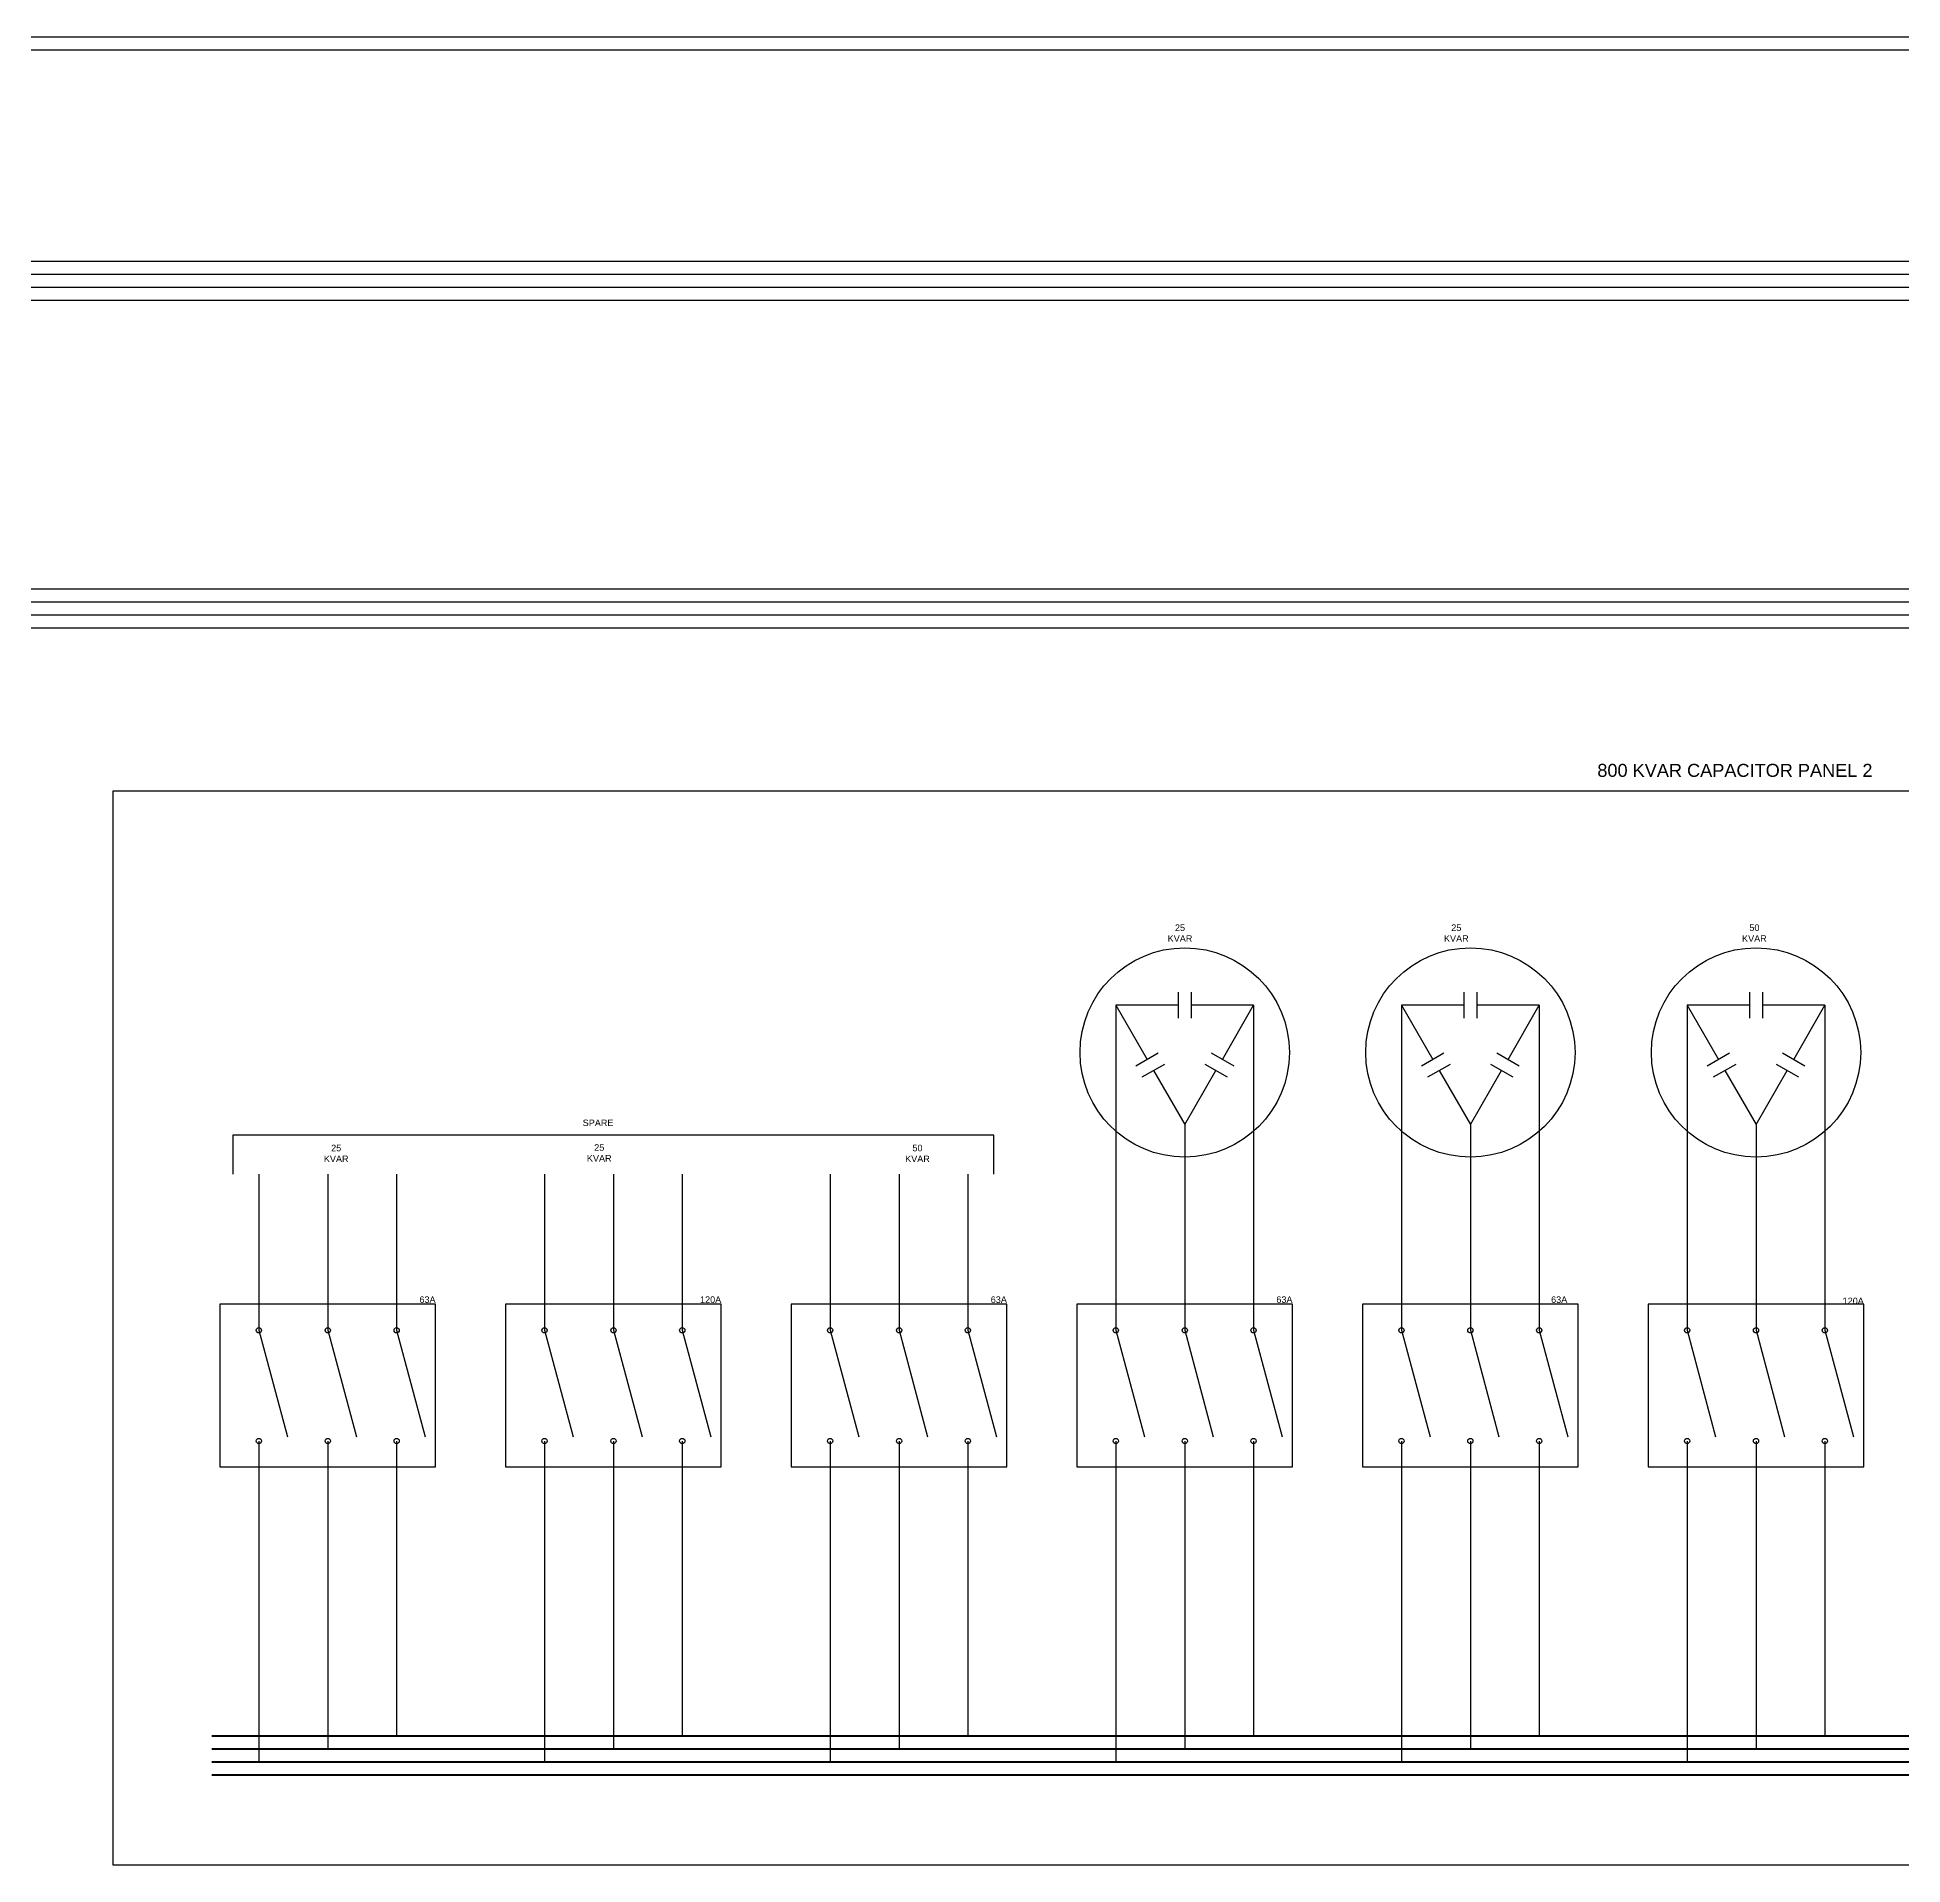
# Model space of a CAD drawing. Header units: inches. Extents: x -137 to 2243, y 16 to 894.
# Drawn here: x 1251.7 to 1395.4, y 204.4 to 345.2 of the extents above; entities that cross this region are included whole.
import ezdxf

# ---------------------------------------------------------------- set-up
doc = ezdxf.new("R2010")
doc.units = ezdxf.units.IN
doc.header["$MEASUREMENT"] = 0
doc.styles.get("Standard").update_dxf_attribs({"font": 'arial.ttf'})

msp = doc.modelspace()

# ---------------------------------------------------------------- linework, layer by layer
at = {"color": 2, "true_color": 0xf1eb1f}
for p, q in [((1788.96, 345.16), (1147.52, 345.16)), ((1789.96, 344.16), (1148.52, 344.16)), ((1167.78, 327.9), (1925.5, 327.9)), ((1168.78, 326.9), (1924.5, 326.9)), ((1169.78, 325.9), (1923.5, 325.9)), ((1170.78, 324.9), (1922.5, 324.9))]:
    msp.add_line(p, q, dxfattribs=at)
for p, q in [((1491.27, 302.64), (1236.64, 302.64)), ((1490.27, 301.64), (1237.64, 301.64)), ((1489.27, 300.64), (1238.64, 300.64)), ((1488.27, 299.64), (1239.64, 299.64)), ((1339.6, 271.6), (1339.6, 269.6)), ((1340.6, 271.6), (1340.6, 269.6)), ((1361.6, 271.6), (1361.6, 269.6)), ((1362.6, 271.6), (1362.6, 269.6)), ((1383.6, 271.6), (1383.6, 269.6)), ((1384.6, 271.6), (1384.6, 269.6)), ((1334.79, 270.6), (1334.79, 245.56)), ((1345.4, 270.6), (1345.4, 245.56)), ((1356.79, 270.6), (1356.79, 245.56)), ((1367.4, 270.6), (1367.4, 245.56)), ((1378.79, 270.6), (1378.79, 245.56)), ((1389.4, 270.6), (1389.4, 245.56)), ((1336.33, 265.93), (1338.06, 266.93)), ((1336.83, 265.07), (1338.56, 266.07)), ((1341.64, 266.07), (1343.37, 265.07)), ((1342.14, 266.93), (1343.87, 265.93)), ((1358.33, 265.93), (1360.06, 266.93)), ((1358.83, 265.07), (1360.56, 266.07)), ((1363.64, 266.07), (1365.37, 265.07)), ((1364.14, 266.93), (1365.87, 265.93)), ((1380.33, 265.93), (1382.06, 266.93)), ((1380.83, 265.07), (1382.56, 266.07)), ((1385.64, 266.07), (1387.37, 265.07)), ((1386.14, 266.93), (1387.87, 265.93)), ((1325.4, 260.59), (1266.79, 260.59)), ((1266.79, 260.59), (1266.79, 257.59)), ((1325.4, 257.59), (1325.4, 260.59)), ((1340.1, 261.41), (1340.1, 245.56)), ((1362.1, 261.41), (1362.1, 245.56)), ((1384.1, 261.41), (1384.1, 245.56)), ((1268.79, 257.59), (1268.79, 245.56)), ((1274.1, 257.59), (1274.1, 245.56)), ((1279.4, 257.59), (1279.4, 245.56)), ((1290.79, 257.59), (1290.79, 245.56)), ((1296.1, 257.59), (1296.1, 245.56)), ((1301.4, 257.59), (1301.4, 245.56)), ((1312.79, 257.59), (1312.79, 245.56)), ((1318.1, 257.59), (1318.1, 245.56)), ((1323.4, 257.59), (1323.4, 245.56)), ((1268.79, 245.56), (1270.99, 237.35)), ((1274.1, 245.56), (1276.3, 237.35)), ((1279.4, 245.56), (1281.6, 237.35)), ((1290.79, 245.56), (1292.99, 237.35)), ((1296.1, 245.56), (1298.3, 237.35)), ((1301.4, 245.56), (1303.6, 237.35)), ((1312.79, 245.56), (1314.99, 237.35)), ((1318.1, 245.56), (1320.3, 237.35)), ((1323.4, 245.56), (1325.6, 237.35)), ((1334.79, 245.56), (1336.99, 237.35)), ((1340.1, 245.56), (1342.3, 237.35)), ((1345.4, 245.56), (1347.6, 237.35)), ((1356.79, 245.56), (1358.99, 237.35)), ((1362.1, 245.56), (1364.3, 237.35)), ((1367.4, 245.56), (1369.6, 237.35)), ((1378.79, 245.56), (1380.99, 237.35)), ((1384.1, 245.56), (1386.3, 237.35)), ((1389.4, 245.56), (1391.6, 237.35)), ((1268.79, 237.03), (1268.79, 212.32)), ((1274.1, 237.03), (1274.1, 213.32)), ((1274.1, 237.03), (1274.1, 235.03)), ((1279.4, 237.03), (1279.4, 214.32)), ((1290.79, 237.03), (1290.79, 212.32)), ((1296.1, 237.03), (1296.1, 213.32)), ((1296.1, 237.03), (1296.1, 235.03)), ((1301.4, 237.03), (1301.4, 214.32)), ((1312.79, 237.03), (1312.79, 212.32)), ((1318.1, 237.03), (1318.1, 213.32)), ((1318.1, 237.03), (1318.1, 235.03)), ((1323.4, 237.03), (1323.4, 214.32)), ((1334.79, 237.03), (1334.79, 212.32)), ((1340.1, 237.03), (1340.1, 213.32)), ((1340.1, 237.03), (1340.1, 235.03)), ((1345.4, 237.03), (1345.4, 214.32)), ((1356.79, 237.03), (1356.79, 212.32)), ((1362.1, 237.03), (1362.1, 213.32)), ((1362.1, 237.03), (1362.1, 235.03)), ((1367.4, 237.03), (1367.4, 214.32)), ((1378.79, 237.03), (1378.79, 212.32)), ((1384.1, 237.03), (1384.1, 213.32)), ((1384.1, 237.03), (1384.1, 235.03)), ((1389.4, 237.03), (1389.4, 214.32))]:
    msp.add_line(p, q)
at = {"color": 240, "lineweight": 211, "true_color": 0xed1f24}
msp.add_line((1265.18, 214.32), (1488.27, 214.32), dxfattribs=at)
at = {"color": 40, "lineweight": 211, "true_color": 0xf8d731}
msp.add_line((1265.18, 213.32), (1489.27, 213.32), dxfattribs=at)
at = {"color": 152, "lineweight": 211, "true_color": 0x2776bb}
msp.add_line((1265.18, 212.32), (1490.27, 212.32), dxfattribs=at)
at = {"color": 18, "lineweight": 211, "true_color": 0x000000}
msp.add_line((1265.18, 211.32), (1491.27, 211.32), dxfattribs=at)
for points in [[(1506.27, 287.08), (1257.54, 287.08), (1257.54, 204.39), (1506.27, 204.39)], [(1282.4, 247.56), (1265.79, 247.56), (1265.79, 235.03), (1282.4, 235.03)], [(1304.4, 247.56), (1287.79, 247.56), (1287.79, 235.03), (1304.4, 235.03)], [(1326.4, 247.56), (1309.79, 247.56), (1309.79, 235.03), (1326.4, 235.03)], [(1348.4, 247.56), (1331.79, 247.56), (1331.79, 235.03), (1348.4, 235.03)], [(1370.4, 247.56), (1353.79, 247.56), (1353.79, 235.03), (1370.4, 235.03)], [(1392.4, 247.56), (1375.79, 247.56), (1375.79, 235.03), (1392.4, 235.03)]]:
    msp.add_lwpolyline(points, close=True)
for points in [[(1339.6, 270.6), (1334.79, 270.6), (1337.2, 266.43)], [(1343, 266.43), (1345.4, 270.6), (1340.6, 270.6)], [(1361.6, 270.6), (1356.79, 270.6), (1359.2, 266.43)], [(1365, 266.43), (1367.4, 270.6), (1362.6, 270.6)], [(1383.6, 270.6), (1378.79, 270.6), (1381.2, 266.43)], [(1387, 266.43), (1389.4, 270.6), (1384.6, 270.6)], [(1337.7, 265.57), (1340.1, 261.41), (1342.5, 265.57)], [(1359.7, 265.57), (1362.1, 261.41), (1364.5, 265.57)], [(1381.7, 265.57), (1384.1, 261.41), (1386.5, 265.57)]]:
    msp.add_lwpolyline(points)
for centre in [(1340.1, 266.96), (1362.1, 266.96), (1384.1, 266.96)]:
    msp.add_circle(centre, 8.06)
at = {"color": 9}
for centre in [(1268.79, 245.56), (1274.1, 245.56), (1279.4, 245.56), (1290.79, 245.56), (1296.1, 245.56), (1301.4, 245.56), (1312.79, 245.56), (1318.1, 245.56), (1323.4, 245.56), (1334.79, 245.56), (1340.1, 245.56), (1345.4, 245.56), (1356.79, 245.56), (1362.1, 245.56), (1367.4, 245.56), (1378.79, 245.56), (1384.1, 245.56), (1389.4, 245.56), (1268.79, 237.03), (1274.1, 237.03), (1279.4, 237.03), (1290.79, 237.03), (1296.1, 237.03), (1301.4, 237.03), (1312.79, 237.03), (1318.1, 237.03), (1323.4, 237.03), (1334.79, 237.03), (1340.1, 237.03), (1345.4, 237.03), (1356.79, 237.03), (1362.1, 237.03), (1367.4, 237.03), (1378.79, 237.03), (1384.1, 237.03), (1389.4, 237.03)]:
    msp.add_circle(centre, 0.201, dxfattribs=at)

# ---------------------------------------------------------------- texts
for s, width, insert, char_height, attachment_point in [('\\pxqc;800 KVAR CAPACITOR PANEL 2', 26.5285, (1369.21, 289.19), 1, 1), ('\\pxqc;25\\PKVAR', 2.8873, (1341.18, 276.82), 0.5, 3), ('\\pxqc;25\\PKVAR', 2.8873, (1362.46, 276.82), 0.5, 3), ('\\pxqc;50\\PKVAR', 2.8873, (1385.42, 276.82), 0.5, 3), ('SPARE', 31.2568, (1296.1, 261.79), 0.5, 3), ('\\pxqc;25\\PKVAR', 2.8873, (1276.19, 259.85), 0.5, 3), ('\\pxqc;25\\PKVAR', 2.8873, (1296.45, 259.89), 0.5, 3), ('\\pxqc;50\\PKVAR', 2.8873, (1320.96, 259.85), 0.5, 3), ('63A', 31.2568, (1282.4, 248.17), 0.5, 3), ('120A', 31.2568, (1304.4, 248.17), 0.5, 3), ('63A', 31.2568, (1326.4, 248.17), 0.5, 3), ('63A', 31.2568, (1348.4, 248.17), 0.5, 3), ('63A', 31.2568, (1369.56, 248.17), 0.5, 3), ('120A', 31.2568, (1392.4, 248.07), 0.5, 3)]:
    msp.add_mtext_dynamic_manual_height_columns(s, width=width, gutter_width=1, heights=[0], dxfattribs=dict(insert=insert, char_height=char_height, attachment_point=attachment_point))

doc.saveas('drawing.dxf')
